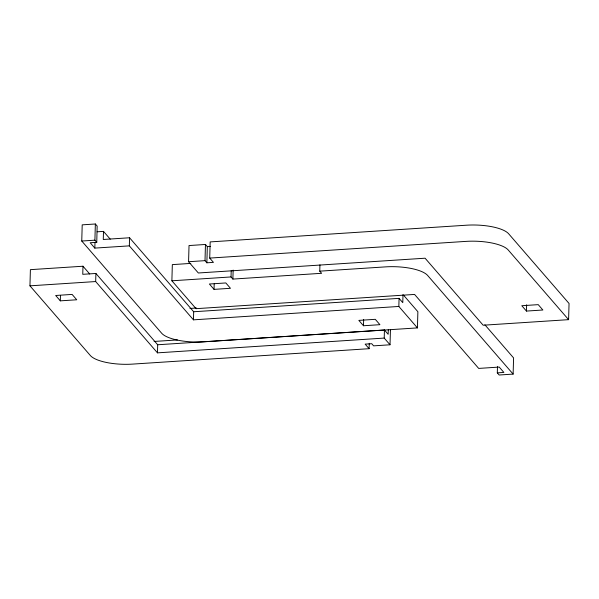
<?xml version="1.0" encoding="UTF-8"?>
<svg xmlns="http://www.w3.org/2000/svg" width="599" height="599" viewBox="0 0 599 599"><rect width="100%" height="100%" fill="white"/><g stroke="black" fill="none" stroke-linecap="round" stroke-linejoin="round"><path stroke-width="0.9" d="M417.428 327.9L398.844 306.456L193.455 319.844L129.339 245.86L94.829 248.106L90.187 242.745L96.761 242.318L97.15 226.07L95.353 223.989L82.205 224.85L81.756 241.03L161.67 333.239A34.165 10.894 1.6 0 0 203.825 341.819L417.428 327.9L417.877 311.72L403.606 295.247M369.261 343.302L369.111 348.693L132.506 364.11A34.165 10.894 1.6 0 1 90.352 355.529L29.95 285.835L30.399 269.655L82.984 266.226L89.715 273.998M60.319 300.848L55.677 295.487L72.105 294.416L76.747 299.777L60.319 300.848L60.469 295.457M82.984 266.226L82.752 274.32L95.9 273.466L157.694 344.762L157.47 352.856L384.214 338.083L390.024 344.784L373.589 345.855L371.732 343.706L365.158 344.133L369.111 348.693M96.761 242.318L94.904 240.177L95.353 223.989M94.829 248.106L94.986 242.715M157.47 352.856L95.675 281.552L95.9 273.466M97.113 231.806L103.5 231.386L103.275 239.48L129.564 237.766L193.679 311.75L193.455 319.844M129.339 245.86L129.564 237.766M497.477 366.573L497.305 372.863L503.879 372.436L499.229 367.075L478.691 368.415L414.575 294.431L196.045 308.672L171.883 280.796L172.332 264.616L190.819 263.41M188.573 261.726L189.029 245.545L205.457 244.474L207.314 246.623L206.865 262.804L213.439 262.377L209.717 258.087L210.174 241.906L466.494 225.202A34.165 10.894 1.6 0 1 508.648 233.782L569.05 303.476L568.601 319.656L483.161 325.22L425.08 258.206L198.336 272.987L188.573 261.726L205.008 260.655L206.865 262.804M205.008 260.655L205.457 244.474M214.038 289.377L209.388 284.016L225.823 282.945L230.465 288.306L214.038 289.377L214.187 283.978M319.933 264.863L319.761 271.16L321.618 273.301L232.891 279.082L231.034 276.94L231.207 270.651M232.891 279.082L233.146 270.097M363.488 325.751L358.838 320.39L375.274 319.319L379.916 324.68L363.488 325.751L363.66 319.462M384.214 338.083L384.438 329.989L157.694 344.762M388.287 329.779L388.159 334.279L384.438 329.989M390.024 344.784L390.451 329.495M398.844 306.456L399.069 298.362L193.679 311.75M403.007 294.566L402.783 302.652L399.069 298.362M497.305 372.863L499.162 375.011L513.126 374.098L513.583 357.917L484.883 324.8M526.446 311.076L521.796 305.715L538.231 304.644L542.874 310.005L526.446 311.076L526.618 304.779M81.756 241.03L94.904 240.177M207.314 246.623L210.601 246.406M209.717 258.087L466.044 241.382A34.165 10.894 1.6 0 1 508.199 249.963L568.601 319.656M29.95 285.835L95.675 281.552M171.883 280.796L231.034 276.94M319.761 271.16L385.486 266.877A34.165 10.894 1.6 0 1 427.634 275.458L513.126 374.098M189.943 308.448L196.457 308.021M154.093 341.452L177.431 339.933M103.5 231.386L110.223 239.143"/></g></svg>
